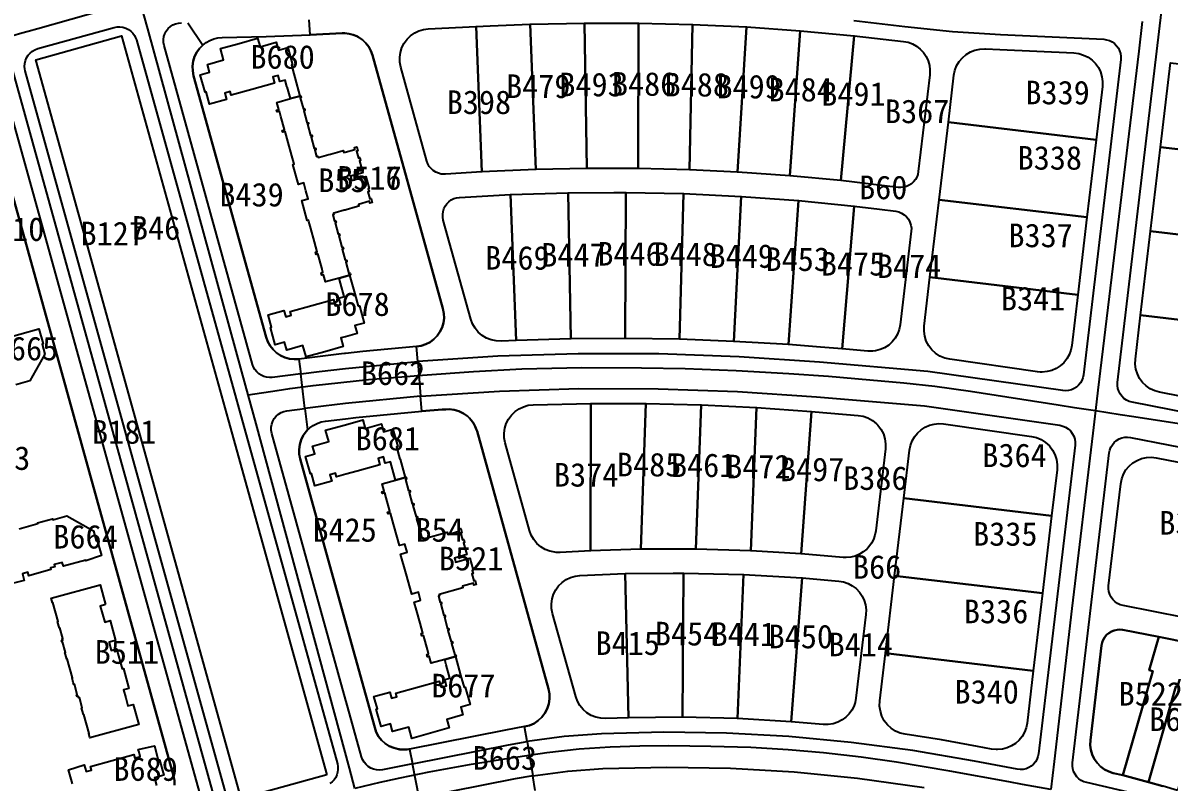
# Model space of a CAD drawing. Header units: metres. Extents: x 446275 to 447851, y 3131842 to 3133549.
# Drawn here: x 446872.9 to 447163.6, y 3132803 to 3132995.6 of the extents above; entities that cross this region are included whole.
import ezdxf

# ---------------------------------------------------------------- set-up
doc = ezdxf.new("R2010")
doc.units = ezdxf.units.M
for name, color, linetype in [('00_계획선-도로', 7, 'Continuous'), ('00_계획선-획지명', 7, 'Continuous'), ('00_계획선-획지선', 7, 'Continuous')]:
    doc.layers.add(name, color=color, linetype=linetype)

msp = doc.modelspace()

# ---------------------------------------------------------------- linework, layer by layer
at = {"layer": '00_계획선-도로'}
for points in [[(446902.76, 3133000.63), (446899.11, 3133000.14), (446897.33, 3132999.76), (446895.48, 3132999.36), (446893.42, 3132998.77), (446876.65, 3132994.04), (446874.26, 3132993.36), (446872.67, 3132992.93), (446868.03, 3132991.64)], [(446930.07, 3132901.23), (446928.46, 3132907.1), (446904.55, 3132994.1), (446902.76, 3133000.63)], [(447156.8, 3132995.89), (447155.89, 3132988.39), (447145.55, 3132902.4), (447144.93, 3132897.24)], [(446868.03, 3132991.64), (446869.51, 3132986.3), (446921.73, 3132797.77), (446923.28, 3132792.17)], [(446930.07, 3132901.23), (446937.36, 3132902.36), (446940.61, 3132902.8), (446946.5, 3132903.59), (446960.59, 3132905.14), (446974.29, 3132906.25), (446987.19, 3132907.11), (446999.47, 3132907.81), (447014.62, 3132908.13), (447029.78, 3132908.06), (447040.86, 3132907.94), (447053.8, 3132907.37), (447067.12, 3132906.66), (447077.25, 3132905.93), (447087.73, 3132905.04), (447096.34, 3132904.3), (447104.15, 3132903.4), (447113.27, 3132902.14), (447135.5, 3132898.7), (447139.61, 3132898.06), (447144.93, 3132897.24)], [(446957.11, 3132801.36), (446955.73, 3132806.51), (446932.07, 3132893.84), (446930.07, 3132901.23)], [(447144.93, 3132897.24), (447144.24, 3132891.48), (447138.96, 3132847.06), (447134.44, 3132808.22), (447133.62, 3132801.14)], [(447144.93, 3132897.24), (447151.17, 3132896.28), (447154.69, 3132895.74), (447169.49, 3132893.47), (447193.1, 3132888.23), (447211.68, 3132882.66), (447232.62, 3132874.69), (447251.94, 3132865.52), (447271.31, 3132855.14), (447290.91, 3132842.71), (447308.94, 3132829.83), (447327.12, 3132815.08), (447333.21, 3132809.94), (447339.91, 3132803.72), (447345.75, 3132797.15), (447351.64, 3132790.54), (447353.72, 3132788.06), (447357.73, 3132783.3), (447364.4, 3132775.61)], [(447133.62, 3132801.14), (447126.42, 3132802.4), (447122.99, 3132803.04), (447107.96, 3132805.8), (447094.51, 3132808.06), (447085.53, 3132809.33), (447075.96, 3132810.47), (447066.99, 3132811.22), (447057.5, 3132811.75), (447047.35, 3132812.08), (447036.73, 3132812.2), (447029.33, 3132812.12), (447021.85, 3132811.85), (447013.99, 3132811.39), (447005.82, 3132810.45), (446996.14, 3132809.03), (446986.07, 3132807.38), (446975.86, 3132805.56), (446968.49, 3132803.99), (446964.62, 3132803.17), (446963.44, 3132802.89), (446957.11, 3132801.36)]]:
    msp.add_lwpolyline(points, dxfattribs=at)
at = {"layer": '00_계획선-획지선'}
for points in [[(447184.79, 3132893.37), (447154.2, 3132899.36), (447153.47, 3132899.57), (447152.79, 3132899.89), (447152.16, 3132900.33), (447151.62, 3132900.86), (447151.18, 3132901.47), (447150.84, 3132902.15), (447150.61, 3132902.88), (447150.51, 3132903.63), (447150.54, 3132904.39), (447172.23, 3133087.47)], [(447083.61, 3132996.16), (447096.59, 3132994.68), (447108.68, 3132993.4), (447120.82, 3132992.61), (447147.02, 3132991.4), (447147.76, 3132991.31), (447148.48, 3132991.09), (447149.15, 3132990.76), (447149.76, 3132990.32), (447150.29, 3132989.79), (447150.73, 3132989.18), (447151.06, 3132988.51), (447151.28, 3132987.79), (447151.37, 3132987.05), (447151.34, 3132986.3), (447141.87, 3132906.29), (447141.73, 3132905.58), (447141.47, 3132904.9), (447141.11, 3132904.26), (447140.66, 3132903.7), (447140.12, 3132903.21), (447139.5, 3132902.81), (447138.84, 3132902.52), (447138.13, 3132902.33), (447137.41, 3132902.26), (447136.68, 3132902.31), (447102.44, 3132907.19), (447074.9, 3132909.53), (447054.56, 3132910.91), (447034.17, 3132911.62), (447013.77, 3132911.65), (446993.39, 3132911), (446973.03, 3132909.67), (446972.72, 3132913.47), (446973.93, 3132913.66), (446975.08, 3132914.05), (446976.16, 3132914.61), (446977.13, 3132915.34), (446977.98, 3132916.22), (446978.68, 3132917.22), (446979.21, 3132918.31), (446979.55, 3132919.48), (446979.71, 3132920.69), (446979.67, 3132921.9), (446979.44, 3132923.1), (446961.59, 3132987.37), (446961.19, 3132988.48), (446960.62, 3132989.51), (446959.89, 3132990.44), (446959.04, 3132991.26), (446958.06, 3132991.92), (446957.62, 3132992.16), (446956.64, 3132992.56), (446955.62, 3132992.82), (446954.57, 3132992.94), (446954.54, 3132992.94), (446954.51, 3132992.94), (446954.49, 3132992.94), (446953.87, 3132992.93), (446945.73, 3132992.53), (446945.54, 3132996.33)], [(446924.47, 3132799.83), (446873.49, 3132983.41), (446873.38, 3132983.95), (446873.33, 3132984.5), (446873.37, 3132985.25), (446873.54, 3132985.99), (446873.82, 3132986.7), (446874.22, 3132987.34), (446874.72, 3132987.91), (446875.31, 3132988.4), (446875.96, 3132988.77), (446876.68, 3132989.04), (446896.05, 3132994.42), (446896.79, 3132994.56), (446897.53, 3132994.58), (446898.27, 3132994.47), (446898.98, 3132994.25), (446899.65, 3132993.92), (446900.26, 3132993.48), (446900.78, 3132992.95), (446901.21, 3132992.34), (446901.48, 3132991.8), (446901.68, 3132991.24), (446952.66, 3132807.66), (446952.79, 3132806.96), (446952.82, 3132806.24), (446952.73, 3132805.53), (446952.53, 3132804.84), (446952.23, 3132804.19), (446951.83, 3132803.59), (446951.34, 3132803.07), (446950.78, 3132802.63)], [(446914.72, 3132995.6), (446918.5, 3132989.92), (446917.72, 3132989.11), (446917, 3132988.11), (446916.46, 3132987.01), (446916.11, 3132985.83), (446915.94, 3132984.61), (446915.98, 3132983.38), (446916.21, 3132982.18), (446934.63, 3132915.84), (446935.05, 3132914.71), (446935.63, 3132913.66), (446936.38, 3132912.71), (446937.26, 3132911.89), (446938.26, 3132911.23), (446939.36, 3132910.72), (446940.51, 3132910.4), (446941.71, 3132910.26), (446942.06, 3132910.26), (446942.9, 3132910.32), (446943.37, 3132906.54), (446936.13, 3132905.65), (446935.41, 3132905.61), (446934.69, 3132905.7), (446934, 3132905.89), (446933.34, 3132906.19), (446932.74, 3132906.59), (446932.21, 3132907.08), (446931.77, 3132907.65), (446931.42, 3132908.28), (446931.17, 3132908.96), (446908.71, 3132989.83), (446908.57, 3132990.58), (446908.56, 3132991.34), (446908.68, 3132992.1), (446908.92, 3132992.82), (446909.27, 3132993.5), (446909.74, 3132994.11), (446910.3, 3132994.63), (446910.94, 3132995.05), (446911.64, 3132995.35), (446912.38, 3132995.54), (446913.14, 3132995.6)], [(446867.49, 3132981.11), (446918.05, 3132799.05)], [(446864.36, 3132973.04), (446911.12, 3132804.63), (446911.36, 3132803.42), (446911.39, 3132802.19)], [(446911.39, 3132802.19), (446911.36, 3132803.42), (446911.12, 3132804.63), (446864.36, 3132973.04)], [(447184.3, 3132897.34), (447161.17, 3132901.88), (447159.95, 3132902.22), (447158.81, 3132902.76), (447157.78, 3132903.49), (447156.87, 3132904.37), (447156.13, 3132905.39), (447155.56, 3132906.52), (447155.19, 3132907.73), (447155.03, 3132908.99), (447155.07, 3132910.25), (447156.39, 3132921.42), (447194.86, 3132916.87)], [(446867.28, 3132915.27), (446876.97, 3132917.96), (446878.03, 3132914.15), (446877.76, 3132914.07), (446878.46, 3132911.55), (446878.46, 3132911.55), (446874.64, 3132904.8), (446871.09, 3132903.81)], [(447166.35, 3132796.62), (447154.63, 3132800.09), (447142.74, 3132802.88), (447142.01, 3132803.09), (447141.33, 3132803.41), (447140.72, 3132803.85), (447140.18, 3132804.38), (447139.74, 3132804.99), (447139.4, 3132805.67), (447139.18, 3132806.39), (447139.09, 3132807.14), (447139.11, 3132807.89), (447148.42, 3132886.48), (447148.57, 3132887.22), (447148.84, 3132887.92), (447149.22, 3132888.57), (447149.7, 3132889.15), (447150.27, 3132889.64), (447150.91, 3132890.03), (447151.61, 3132890.31), (447152.34, 3132890.47), (447153.09, 3132890.51), (447153.84, 3132890.43), (447182.5, 3132884.81)], [(446871.93, 3132867.24), (446876.68, 3132868.56), (446876.68, 3132868.56), (446876.62, 3132868.76), (446880.44, 3132869.82), (446880.52, 3132869.55), (446884.07, 3132870.53), (446890.81, 3132866.72), (446890.81, 3132866.72), (446891.52, 3132864.2), (446891.78, 3132864.27), (446892.84, 3132860.45), (446888.9, 3132859.15), (446888.84, 3132859.34), (446883.16, 3132857.76), (446882.88, 3132858.74), (446880.83, 3132858.17), (446880.98, 3132857.63), (446879.9, 3132857.33), (446880.02, 3132856.89), (446874.4, 3132855.33), (446874.15, 3132856.24), (446872.78, 3132855.86), (446873.26, 3132854.12), (446869.21, 3132853.15)], [(447168.92, 3132838.26), (447160.97, 3132839.82), (447151.89, 3132841.6), (447151.82, 3132841.61), (447151.8, 3132841.61), (447151.15, 3132841.68), (447150.4, 3132841.64), (447149.66, 3132841.48), (447148.96, 3132841.2), (447148.32, 3132840.81), (447147.75, 3132840.32), (447147.27, 3132839.74), (447146.89, 3132839.09), (447146.62, 3132838.39), (447146.47, 3132837.65), (447143.63, 3132813.62), (447143.58, 3132812.39), (447143.74, 3132811.16), (447144.08, 3132809.98), (447144.62, 3132808.87), (447145.33, 3132807.86), (447146.19, 3132806.98), (447147.19, 3132806.24), (447148.28, 3132805.68), (447149.46, 3132805.3), (447151.86, 3132804.73), (447158.34, 3132803.03), (447162.03, 3132801.97)], [(446885.47, 3132802.56), (446884.47, 3132806.16), (446888.44, 3132807.42), (446888.92, 3132805.69), (446890.29, 3132806.07), (446890.04, 3132806.97), (446895.55, 3132808.5), (446901.05, 3132810.03), (446901.3, 3132809.12), (446902.67, 3132809.5), (446902.36, 3132810.64), (446902.18, 3132811.29), (446906.24, 3132812.21), (446907.24, 3132808.61), (446907.24, 3132808.61), (446907.54, 3132808.69), (446908.63, 3132804.75), (446906.28, 3132804.1), (446906.83, 3132802.12)], [(447002.84, 3132800.85), (447002.21, 3132804.61), (447011.09, 3132805.8), (447020.02, 3132806.45), (447036.18, 3132806.81), (447052.34, 3132806.53), (447068.48, 3132805.59), (447084.57, 3132804), (447084.59, 3132804), (447101.47, 3132801.62)]]:
    msp.add_lwpolyline(points, dxfattribs=at)
for points in [[(446987.89, 3132994.63), (446989.31, 3132957.78), (446980.11, 3132957.18), (446979.75, 3132957.17), (446979.64, 3132957.17), (446978.98, 3132957.24), (446978.27, 3132957.42), (446977.6, 3132957.71), (446976.98, 3132958.11), (446976.44, 3132958.6), (446975.98, 3132959.18), (446975.62, 3132959.82), (446975.37, 3132960.52), (446968.75, 3132984.38), (446968.51, 3132985.61), (446968.48, 3132986.86), (446968.66, 3132988.1), (446969.04, 3132989.3), (446969.6, 3132990.42), (446970.35, 3132991.43), (446971.25, 3132992.3), (446972.28, 3132993.01), (446973.36, 3132993.53), (446974.51, 3132993.87), (446975.71, 3132994.02), (446987.89, 3132994.63)], [(446989.31, 3132957.78), (446987.89, 3132994.63), (446991.45, 3132994.81), (447001.59, 3132995.23), (447003.01, 3132958.39), (446989.31, 3132957.78)], [(447003.01, 3132958.39), (447001.59, 3132995.23), (447015.3, 3132995.52), (447015.94, 3132958.66), (447003.01, 3132958.39)], [(447015.94, 3132958.66), (447015.3, 3132995.52), (447029.01, 3132995.51), (447028.94, 3132958.63), (447015.94, 3132958.66)], [(447028.94, 3132958.63), (447029.01, 3132995.51), (447042.71, 3132995.18), (447041.93, 3132958.3), (447028.94, 3132958.63)], [(447041.93, 3132958.3), (447042.71, 3132995.18), (447056.4, 3132994.54), (447054.13, 3132957.72), (447041.93, 3132958.3)], [(447070.07, 3132993.58), (447067.42, 3132956.79), (447054.13, 3132957.72), (447056.4, 3132994.54), (447070.07, 3132993.58)], [(447067.42, 3132956.79), (447070.07, 3132993.58), (447083.71, 3132992.32), (447080.31, 3132955.58), (447067.42, 3132956.79)], [(446949.96, 3132804.86), (446928.23, 3132798.82), (446903.23, 3132888.86), (446876.19, 3132986.21), (446897.92, 3132992.25), (446924.95, 3132894.89), (446949.96, 3132804.86)], [(446918.5, 3132989.92), (446919.36, 3132990.58), (446920.31, 3132991.11), (446921.32, 3132991.5), (446922.38, 3132991.74), (446923.45, 3132991.83), (446934.6, 3132992.08), (446945.73, 3132992.53), (446953.87, 3132992.93), (446954.49, 3132992.94), (446954.51, 3132992.94), (446954.54, 3132992.94), (446954.57, 3132992.94), (446955.62, 3132992.82), (446956.64, 3132992.56), (446957.62, 3132992.16), (446958.06, 3132991.92), (446959.04, 3132991.26), (446959.89, 3132990.44), (446960.62, 3132989.51), (446961.19, 3132988.48), (446961.59, 3132987.37), (446979.44, 3132923.1), (446979.67, 3132921.9), (446979.71, 3132920.69), (446979.55, 3132919.48), (446979.21, 3132918.31), (446978.68, 3132917.22), (446977.98, 3132916.22), (446977.13, 3132915.34), (446976.16, 3132914.61), (446975.08, 3132914.05), (446973.93, 3132913.66), (446972.72, 3132913.47), (446959.16, 3132912.21), (446954.71, 3132911.73), (446954.47, 3132911.7), (446953.75, 3132911.62), (446947.61, 3132910.9), (446942.9, 3132910.32), (446942.06, 3132910.26), (446941.71, 3132910.26), (446940.51, 3132910.4), (446939.36, 3132910.72), (446938.26, 3132911.23), (446937.26, 3132911.89), (446936.38, 3132912.71), (446935.63, 3132913.66), (446935.05, 3132914.71), (446934.63, 3132915.84), (446916.21, 3132982.18), (446915.98, 3132983.38), (446915.94, 3132984.61), (446916.11, 3132985.83), (446916.46, 3132987.01), (446917, 3132988.11), (446917.72, 3132989.11), (446918.5, 3132989.92)], [(446933.05, 3132989.49), (446937.16, 3132990.64), (446937.71, 3132988.65), (446940.06, 3132989.31), (446941.28, 3132984.9), (446940.99, 3132984.82), (446941.85, 3132981.71), (446941.86, 3132981.69), (446943.15, 3132977.02), (446940.74, 3132976.35), (446939.91, 3132979.32), (446939.88, 3132979.42), (446939.43, 3132981.04), (446938.11, 3132980.68), (446937.67, 3132982.26), (446936.31, 3132981.88), (446936.75, 3132980.3), (446930.97, 3132978.69), (446925.72, 3132977.23), (446925.47, 3132978.14), (446924.09, 3132977.76), (446924.53, 3132976.17), (446920.27, 3132974.98), (446919.4, 3132978.09), (446919.11, 3132978.01), (446917.89, 3132982.41), (446920.24, 3132983.06), (446919.69, 3132985.05), (446923.8, 3132986.19), (446923, 3132989.05), (446927.72, 3132990.36), (446932.44, 3132991.67), (446933.05, 3132989.49)], [(447080.31, 3132955.58), (447083.71, 3132992.32), (447096.28, 3132990.88), (447097.44, 3132990.64), (447098.55, 3132990.23), (447099.58, 3132989.65), (447100.51, 3132988.91), (447101.32, 3132988.04), (447101.98, 3132987.04), (447102.48, 3132985.96), (447102.81, 3132984.8), (447102.95, 3132983.62), (447102.9, 3132982.42), (447099.99, 3132957.86), (447099.85, 3132957.15), (447099.6, 3132956.47), (447099.25, 3132955.84), (447098.8, 3132955.27), (447098.26, 3132954.79), (447097.66, 3132954.39), (447097, 3132954.09), (447096.3, 3132953.9), (447095.58, 3132953.83), (447094.86, 3132953.86), (447080.31, 3132955.58)], [(447109.02, 3132982.28), (447109.27, 3132983.51), (447109.72, 3132984.69), (447110.36, 3132985.77), (447111.17, 3132986.73), (447112.12, 3132987.55), (447113.2, 3132988.2), (447114.37, 3132988.67), (447115.59, 3132988.94), (447116.85, 3132989), (447117.03, 3132988.99), (447120.64, 3132988.8), (447139.48, 3132987.94), (447140.72, 3132987.78), (447141.92, 3132987.42), (447143.04, 3132986.86), (447144.06, 3132986.14), (447144.94, 3132985.25), (447145.67, 3132984.24), (447146.22, 3132983.12), (447146.58, 3132981.92), (447146.74, 3132980.68), (447146.7, 3132979.43), (447145.1, 3132965.95), (447107.62, 3132970.39), (447109.02, 3132982.28)], [(447199.92, 3132959.53), (447161.45, 3132964.09), (447163.97, 3132985.42), (447202.44, 3132980.86), (447199.92, 3132959.53)], [(446943.52, 3132976.64), (446943.23, 3132976.56), (446944.03, 3132973.68), (446944.32, 3132973.76), (446944.38, 3132973.54), (446944.45, 3132973.32), (446944.15, 3132973.24), (446944.95, 3132970.35), (446945.01, 3132970.13), (446945.31, 3132970.21), (446945.37, 3132969.99), (446945.08, 3132969.91), (446945.88, 3132967.02), (446946.17, 3132967.1), (446946.23, 3132966.88), (446946.29, 3132966.66), (446946, 3132966.58), (446946.81, 3132963.69), (446947.1, 3132963.78), (446947.16, 3132963.56), (446947.22, 3132963.33), (446946.92, 3132963.25), (446947.37, 3132961.66), (446947.66, 3132961.74), (446947.75, 3132961.43), (446948.14, 3132961.54), (446950.49, 3132962.19), (446950.93, 3132962.31), (446953.28, 3132962.96), (446954.15, 3132963.2), (446954.29, 3132962.68), (446954.6, 3132962.76), (446957.11, 3132963.46), (446956.97, 3132963.99), (446957.56, 3132964.15), (446957.84, 3132963.15), (446957.54, 3132963.07), (446958.03, 3132961.3), (446958.33, 3132961.39), (446958.53, 3132960.65), (446958.24, 3132960.57), (446959.08, 3132957.54), (446955.98, 3132956.68), (446956.13, 3132956.14), (446956.28, 3132955.6), (446959.91, 3132956.61), (446960.75, 3132953.58), (446960.51, 3132953.52), (446960.72, 3132952.77), (446960.42, 3132952.69), (446960.91, 3132950.93), (446961.21, 3132951.01), (446961.49, 3132949.99), (446960.93, 3132949.83), (446960.79, 3132950.32), (446957.98, 3132949.53), (446958.11, 3132949.07), (446957.2, 3132948.82), (446954.86, 3132948.17), (446954.63, 3132948.11), (446954.42, 3132948.05), (446952.07, 3132947.39), (446951.67, 3132947.29), (446951.76, 3132946.97), (446951.51, 3132946.9), (446951.96, 3132945.31), (446952.21, 3132945.38), (446952.27, 3132945.16), (446952.33, 3132944.94), (446952.08, 3132944.87), (446952.88, 3132941.98), (446953.13, 3132942.05), (446953.19, 3132941.83), (446953.25, 3132941.61), (446953.01, 3132941.54), (446953.81, 3132938.65), (446954.05, 3132938.72), (446954.11, 3132938.5), (446954.18, 3132938.28), (446953.88, 3132938.2), (446954.66, 3132935.42), (446954.69, 3132935.31), (446954.98, 3132935.39), (446955.04, 3132935.17), (446955.1, 3132934.95), (446954.81, 3132934.87), (446955.6, 3132931.99), (446955.61, 3132931.99), (446955.9, 3132932.07), (446956.02, 3132931.65), (446955.77, 3132931.58), (446955.72, 3132931.57), (446954.67, 3132931.28), (446953.08, 3132930.84), (446949.66, 3132929.89), (446949.16, 3132931.67), (446948.72, 3132931.55), (446948.56, 3132932.14), (446949, 3132932.26), (446948.68, 3132933.41), (446947.75, 3132936.74), (446947.69, 3132936.96), (446947.25, 3132936.83), (446947.09, 3132937.42), (446947.53, 3132937.54), (446946.83, 3132940.07), (446945.91, 3132943.39), (446945.4, 3132945.2), (446945.31, 3132945.53), (446945.02, 3132945.45), (446943.62, 3132950.5), (446945.26, 3132950.95), (446944.7, 3132952.97), (446944.14, 3132954.99), (446942.79, 3132954.62), (446941.38, 3132959.67), (446941.68, 3132959.75), (446941.59, 3132960.06), (446941.09, 3132961.87), (446940.17, 3132965.2), (446939.39, 3132968), (446938.8, 3132967.84), (446938.68, 3132968.28), (446939.26, 3132968.44), (446939.24, 3132968.52), (446938.32, 3132971.85), (446937.95, 3132973.17), (446937.36, 3132973), (446937.24, 3132973.45), (446937.83, 3132973.61), (446937.33, 3132975.4), (446940.74, 3132976.35), (446943.15, 3132977.02), (446943.16, 3132976.99), (446943.41, 3132977.06), (446943.52, 3132976.64)], [(446949, 3132932.26), (446948.68, 3132933.41), (446947.75, 3132936.74), (446947.69, 3132936.96), (446947.25, 3132936.83), (446947.09, 3132937.42), (446947.53, 3132937.54), (446946.83, 3132940.07), (446945.91, 3132943.39), (446945.4, 3132945.2), (446945.31, 3132945.53), (446945.02, 3132945.45), (446943.62, 3132950.5), (446945.26, 3132950.95), (446944.7, 3132952.97), (446944.14, 3132954.99), (446942.79, 3132954.62), (446941.38, 3132959.67), (446941.68, 3132959.75), (446941.59, 3132960.06), (446941.09, 3132961.87), (446940.17, 3132965.2), (446939.39, 3132968), (446938.8, 3132967.84), (446938.68, 3132968.28), (446939.26, 3132968.44), (446939.24, 3132968.52), (446938.32, 3132971.85), (446937.95, 3132973.17), (446937.36, 3132973), (446937.24, 3132973.45), (446937.83, 3132973.61), (446937.33, 3132975.4), (446940.74, 3132976.35), (446943.15, 3132977.02), (446943.16, 3132976.99), (446943.41, 3132977.06), (446943.52, 3132976.64), (446943.23, 3132976.56), (446944.03, 3132973.68), (446944.32, 3132973.76), (446944.38, 3132973.54), (446944.45, 3132973.32), (446944.15, 3132973.24), (446944.95, 3132970.35), (446945.01, 3132970.13), (446945.31, 3132970.21), (446945.37, 3132969.99), (446945.08, 3132969.91), (446945.88, 3132967.02), (446946.17, 3132967.1), (446946.23, 3132966.88), (446946.29, 3132966.66), (446946, 3132966.58), (446946.81, 3132963.69), (446947.1, 3132963.78), (446947.16, 3132963.56), (446947.22, 3132963.33), (446946.92, 3132963.25), (446947.37, 3132961.66), (446947.66, 3132961.74), (446947.75, 3132961.43), (446948.14, 3132961.54), (446950.49, 3132962.19), (446950.93, 3132962.31), (446953.28, 3132962.96), (446954.15, 3132963.2), (446954.29, 3132962.68), (446954.6, 3132962.76), (446957.11, 3132963.46), (446956.97, 3132963.99), (446957.56, 3132964.15), (446957.84, 3132963.15), (446957.54, 3132963.07), (446958.03, 3132961.3), (446958.33, 3132961.39), (446958.53, 3132960.65), (446958.24, 3132960.57), (446959.08, 3132957.54), (446955.98, 3132956.68), (446956.13, 3132956.14), (446956.28, 3132955.6), (446959.91, 3132956.61), (446960.75, 3132953.58), (446960.51, 3132953.52), (446960.72, 3132952.77), (446960.42, 3132952.69), (446960.91, 3132950.93), (446961.21, 3132951.01), (446961.49, 3132949.99), (446960.93, 3132949.83), (446960.79, 3132950.32), (446957.98, 3132949.53), (446958.11, 3132949.07), (446957.2, 3132948.82), (446954.86, 3132948.17), (446954.63, 3132948.11), (446954.42, 3132948.05), (446952.07, 3132947.39), (446951.67, 3132947.29), (446951.76, 3132946.97), (446951.51, 3132946.9), (446951.96, 3132945.31), (446952.21, 3132945.38), (446952.27, 3132945.16), (446952.33, 3132944.94), (446952.08, 3132944.87), (446952.88, 3132941.98), (446953.13, 3132942.05), (446953.19, 3132941.83), (446953.25, 3132941.61), (446953.01, 3132941.54), (446953.81, 3132938.65), (446954.05, 3132938.72), (446954.11, 3132938.5), (446954.18, 3132938.28), (446953.88, 3132938.2), (446954.66, 3132935.42), (446954.69, 3132935.31), (446954.98, 3132935.39), (446955.04, 3132935.17), (446955.1, 3132934.95), (446954.81, 3132934.87), (446955.6, 3132931.99), (446955.61, 3132931.99), (446955.9, 3132932.07), (446956.02, 3132931.65), (446955.77, 3132931.58), (446955.72, 3132931.57), (446954.67, 3132931.28), (446953.08, 3132930.84), (446949.66, 3132929.89), (446949.16, 3132931.67), (446948.72, 3132931.55), (446948.56, 3132932.14), (446949, 3132932.26)], [(447142.77, 3132946.28), (447105.29, 3132950.72), (447107.62, 3132970.39), (447145.1, 3132965.95), (447142.77, 3132946.28)], [(447197.39, 3132938.2), (447158.92, 3132942.76), (447161.45, 3132964.09), (447199.92, 3132959.53), (447197.39, 3132938.2)], [(446998.04, 3132915.02), (446996.53, 3132952.04), (447011.16, 3132952.5), (447011.84, 3132915.42), (446998.04, 3132915.02)], [(447011.84, 3132915.42), (447011.16, 3132952.5), (447022.74, 3132952.59), (447025.8, 3132952.57), (447025.65, 3132915.52), (447011.84, 3132915.42)], [(447039.46, 3132915.31), (447025.65, 3132915.52), (447025.8, 3132952.57), (447040.43, 3132952.26), (447039.46, 3132915.31)], [(446998.04, 3132915.02), (446994.21, 3132914.85), (446992.93, 3132914.9), (446991.67, 3132915.16), (446990.48, 3132915.63), (446989.38, 3132916.29), (446988.41, 3132917.12), (446987.6, 3132918.11), (446986.96, 3132919.22), (446986.51, 3132920.42), (446979.53, 3132945.54), (446979.4, 3132946.26), (446979.37, 3132947), (446979.47, 3132947.73), (446979.68, 3132948.43), (446980.01, 3132949.09), (446980.43, 3132949.69), (446980.95, 3132950.22), (446981.54, 3132950.65), (446982.2, 3132950.99), (446982.9, 3132951.21), (446983.63, 3132951.32), (446996.53, 3132952.04), (446998.04, 3132915.02)], [(447039.46, 3132915.31), (447040.43, 3132952.26), (447055.05, 3132951.57), (447053.25, 3132914.79), (447039.46, 3132915.31)], [(447055.05, 3132951.57), (447069.64, 3132950.49), (447067.04, 3132913.96), (447053.25, 3132914.79), (447055.05, 3132951.57)], [(447075.23, 3132913.32), (447067.04, 3132913.96), (447069.64, 3132950.49), (447083.74, 3132949.08), (447083.73, 3132949), (447080.67, 3132912.86), (447075.23, 3132913.32)], [(447140.44, 3132926.61), (447102.96, 3132931.05), (447105.29, 3132950.72), (447142.77, 3132946.28), (447140.44, 3132926.61)], [(447087.58, 3132912.29), (447087.2, 3132912.31), (447087.19, 3132912.31), (447080.67, 3132912.86), (447083.73, 3132949), (447083.74, 3132949.08), (447090.17, 3132948.32), (447094.26, 3132947.8), (447095.03, 3132947.62), (447095.76, 3132947.32), (447096.43, 3132946.9), (447097.02, 3132946.37), (447097.5, 3132945.75), (447097.87, 3132945.05), (447098.12, 3132944.3), (447098.23, 3132943.52), (447098.2, 3132942.73), (447095.39, 3132919), (447095.17, 3132917.8), (447094.76, 3132916.66), (447094.16, 3132915.59), (447093.4, 3132914.64), (447092.49, 3132913.82), (447091.46, 3132913.17), (447090.34, 3132912.69), (447089.15, 3132912.4), (447088.43, 3132912.31), (447087.92, 3132912.28), (447087.58, 3132912.29)], [(447194.86, 3132916.87), (447156.39, 3132921.42), (447158.92, 3132942.76), (447197.39, 3132938.2), (447194.86, 3132916.87)], [(446957.95, 3132923.75), (446958.24, 3132923.84), (446959.46, 3132919.43), (446957.11, 3132918.78), (446957.66, 3132916.8), (446954.7, 3132915.98), (446953.55, 3132915.66), (446954.16, 3132913.48), (446949.44, 3132912.17), (446944.72, 3132910.86), (446943.92, 3132913.72), (446939.81, 3132912.58), (446939.26, 3132914.56), (446936.91, 3132913.91), (446935.69, 3132918.31), (446935.98, 3132918.39), (446935.11, 3132921.52), (446939.12, 3132922.64), (446939.57, 3132921.05), (446940.94, 3132921.43), (446940.68, 3132922.33), (446946.19, 3132923.86), (446951.69, 3132925.39), (446952.14, 3132923.8), (446953.51, 3132924.18), (446953.06, 3132925.77), (446954.39, 3132926.14), (446953.45, 3132929.52), (446953.08, 3132930.84), (446954.67, 3132931.28), (446955.72, 3132931.57), (446955.77, 3132931.58), (446957.08, 3132926.89), (446957.95, 3132923.75)], [(447140.44, 3132926.61), (447138.91, 3132913.72), (447138.67, 3132912.52), (447138.25, 3132911.38), (447137.65, 3132910.33), (447136.89, 3132909.38), (447135.98, 3132908.57), (447134.96, 3132907.91), (447133.85, 3132907.42), (447132.67, 3132907.11), (447131.44, 3132907), (447130.9, 3132907.01), (447130.27, 3132907.07), (447107.98, 3132910.26), (447106.71, 3132910.55), (447105.5, 3132911.06), (447104.4, 3132911.77), (447103.44, 3132912.66), (447102.64, 3132913.69), (447102.03, 3132914.85), (447101.63, 3132916.09), (447101.45, 3132917.39), (447101.49, 3132918.69), (447102.96, 3132931.05), (447140.44, 3132926.61)], [(446973.39, 3132905.27), (446973.76, 3132900.87), (446954.74, 3132899.01), (446949.16, 3132898.35), (446944.45, 3132897.77), (446943.91, 3132902.15), (446943.37, 3132906.54), (446948.08, 3132907.12), (446954.72, 3132907.9), (446973.03, 3132909.67), (446973.39, 3132905.27)], [(446988.09, 3132891.98), (446987.97, 3132892.35), (446987.97, 3132892.36), (446987.62, 3132893.22), (446987.17, 3132894.03), (446986.63, 3132894.78), (446986.62, 3132894.79), (446986.58, 3132894.84), (446986.13, 3132895.33), (446985.64, 3132895.78), (446984.61, 3132896.51), (446983.48, 3132897.06), (446982.26, 3132897.41), (446981.01, 3132897.56), (446980.2, 3132897.54), (446979.21, 3132897.47), (446974.07, 3132897.07), (446973.76, 3132900.87), (446993.82, 3132902.17), (447013.91, 3132902.81), (447034.01, 3132902.78), (447054.1, 3132902.09), (447074.16, 3132900.72), (447101.57, 3132898.4), (447135.86, 3132893.5), (447136.63, 3132893.32), (447137.35, 3132893.02), (447138.01, 3132892.59), (447138.59, 3132892.06), (447139.06, 3132891.44), (447139.43, 3132890.74), (447139.67, 3132890), (447139.78, 3132889.22), (447139.75, 3132888.44), (447130.49, 3132810.22), (447130.34, 3132809.48), (447130.07, 3132808.78), (447129.7, 3132808.14), (447129.22, 3132807.56), (447128.65, 3132807.07), (447128.01, 3132806.68), (447127.32, 3132806.39), (447126.59, 3132806.23), (447125.84, 3132806.19), (447125.09, 3132806.27), (447114.25, 3132808.34), (447098.64, 3132811.01), (447082.93, 3132813.09), (447067.15, 3132814.55), (447051.33, 3132815.4), (447035.48, 3132815.65), (447019.64, 3132815.28), (447010.17, 3132814.59), (447000.77, 3132813.32), (447000.14, 3132817.08), (447001.38, 3132817.39), (447002.55, 3132817.91), (447003.61, 3132818.61), (447004.55, 3132819.48), (447005.32, 3132820.5), (447005.91, 3132821.63), (447006.31, 3132822.84), (447006.5, 3132824.1), (447006.47, 3132825.38), (447006.24, 3132826.63), (446988.09, 3132891.98)], [(446970.79, 3132811.36), (446970.94, 3132811.39), (446971.68, 3132807.65), (446964.1, 3132806.15), (446963.35, 3132806.07), (446962.59, 3132806.11), (446961.85, 3132806.28), (446961.15, 3132806.56), (446960.5, 3132806.96), (446959.93, 3132807.46), (446959.45, 3132808.05), (446959.07, 3132808.7), (446958.81, 3132809.42), (446954.9, 3132823.49), (446954.84, 3132823.7), (446936.03, 3132891.46), (446935.89, 3132892.23), (446935.88, 3132893.02), (446936, 3132893.79), (446936.26, 3132894.53), (446936.64, 3132895.21), (446937.13, 3132895.82), (446937.72, 3132896.34), (446938.38, 3132896.75), (446939.11, 3132897.04), (446939.88, 3132897.2), (446944.45, 3132897.77), (446945.12, 3132892.35), (446944.71, 3132891.9), (446944, 3132890.9), (446943.46, 3132889.8), (446943.1, 3132888.62), (446942.94, 3132887.4), (446942.97, 3132886.17), (446943.21, 3132884.97), (446954.86, 3132843), (446962.13, 3132816.82), (446962.54, 3132815.67), (446963.13, 3132814.6), (446963.89, 3132813.64), (446964.8, 3132812.81), (446965.83, 3132812.15), (446966.96, 3132811.66), (446968.15, 3132811.36), (446968.34, 3132811.33), (446968.36, 3132811.33), (446968.4, 3132811.32), (446968.43, 3132811.32), (446968.46, 3132811.31), (446969.21, 3132811.25), (446969.56, 3132811.25), (446969.8, 3132811.26), (446969.83, 3132811.26), (446969.96, 3132811.26), (446969.98, 3132811.26), (446970.02, 3132811.27), (446970.05, 3132811.27), (446970.12, 3132811.27), (446970.2, 3132811.28), (446970.24, 3132811.29), (446970.36, 3132811.3), (446970.79, 3132811.36)], [(446969.56, 3132811.25), (446969.21, 3132811.25), (446968.46, 3132811.31), (446968.43, 3132811.32), (446968.4, 3132811.32), (446968.36, 3132811.33), (446968.34, 3132811.33), (446968.15, 3132811.36), (446966.96, 3132811.66), (446965.83, 3132812.15), (446964.8, 3132812.81), (446963.89, 3132813.64), (446963.13, 3132814.6), (446962.54, 3132815.67), (446962.13, 3132816.82), (446954.86, 3132843), (446943.21, 3132884.97), (446942.97, 3132886.17), (446942.94, 3132887.4), (446943.1, 3132888.62), (446943.46, 3132889.8), (446944, 3132890.9), (446944.71, 3132891.9), (446945.12, 3132892.35), (446945.32, 3132892.55), (446945.65, 3132892.84), (446946.54, 3132893.48), (446947.51, 3132893.99), (446948.54, 3132894.35), (446949.61, 3132894.57), (446954.75, 3132895.17), (446957.34, 3132895.47), (446974.07, 3132897.07), (446979.21, 3132897.47), (446980.2, 3132897.54), (446981.01, 3132897.56), (446982.26, 3132897.41), (446983.48, 3132897.06), (446984.61, 3132896.51), (446985.64, 3132895.78), (446986.13, 3132895.33), (446986.58, 3132894.84), (446986.62, 3132894.79), (446986.63, 3132894.78), (446987.17, 3132894.03), (446987.62, 3132893.22), (446987.97, 3132892.36), (446987.97, 3132892.35), (446988.09, 3132891.98), (447006.24, 3132826.63), (447006.47, 3132825.38), (447006.5, 3132824.1), (447006.31, 3132822.84), (447005.91, 3132821.63), (447005.32, 3132820.5), (447004.55, 3132819.48), (447003.61, 3132818.61), (447002.55, 3132817.91), (447001.38, 3132817.39), (447000.14, 3132817.08), (446995.33, 3132816.21), (446970.94, 3132811.39), (446970.79, 3132811.36), (446970.36, 3132811.3), (446970.24, 3132811.29), (446970.2, 3132811.28), (446970.12, 3132811.27), (446970.05, 3132811.27), (446970.02, 3132811.27), (446969.98, 3132811.26), (446969.96, 3132811.26), (446969.83, 3132811.26), (446969.8, 3132811.26), (446969.56, 3132811.25)], [(446994.99, 3132890.29), (446994.96, 3132891.55), (446995.13, 3132892.79), (446995.51, 3132893.98), (446996.08, 3132895.1), (446996.82, 3132896.11), (446997.72, 3132896.98), (446998.75, 3132897.7), (446999.87, 3132898.23), (447001.07, 3132898.57), (447002.3, 3132898.71), (447016.93, 3132899.04), (447016.86, 3132861.67), (447009.2, 3132861.27), (447008.82, 3132861.25), (447008.78, 3132861.25), (447008.73, 3132861.25), (447008.61, 3132861.25), (447008.14, 3132861.28), (447008.12, 3132861.28), (447008.11, 3132861.28), (447007.78, 3132861.31), (447006.53, 3132861.57), (447005.34, 3132862.04), (447004.24, 3132862.7), (447003.27, 3132863.53), (447002.46, 3132864.52), (447001.83, 3132865.63), (447001.4, 3132866.83), (446995.22, 3132889.06), (446994.99, 3132890.29)], [(447016.86, 3132861.67), (447016.93, 3132899.04), (447030.93, 3132899.02), (447029.59, 3132862.06), (447016.86, 3132861.67)], [(447043.61, 3132862.07), (447029.59, 3132862.06), (447030.93, 3132899.02), (447044.95, 3132898.68), (447043.61, 3132862.07)], [(447043.61, 3132862.07), (447044.95, 3132898.68), (447058.95, 3132898), (447057.56, 3132861.66), (447043.61, 3132862.07)], [(447072.91, 3132897), (447070.25, 3132860.91), (447057.56, 3132861.66), (447058.95, 3132898), (447072.91, 3132897)], [(446959.72, 3132892.7), (446963.83, 3132893.86), (446964.38, 3132891.88), (446966.73, 3132892.53), (446967.97, 3132888.13), (446967.67, 3132888.05), (446968.54, 3132884.95), (446968.55, 3132884.92), (446969.86, 3132880.25), (446967.44, 3132879.57), (446966.13, 3132884.27), (446964.81, 3132883.9), (446964.36, 3132885.48), (446963, 3132885.1), (446963.44, 3132883.52), (446957.66, 3132881.89), (446954.78, 3132881.08), (446952.43, 3132880.42), (446952.17, 3132881.33), (446950.79, 3132880.95), (446951.24, 3132879.36), (446946.97, 3132878.16), (446946.1, 3132881.27), (446945.81, 3132881.18), (446944.58, 3132885.58), (446946.92, 3132886.24), (446946.37, 3132888.22), (446950.48, 3132889.37), (446949.68, 3132892.23), (446954.39, 3132893.56), (446954.75, 3132893.66), (446959.11, 3132894.88), (446959.72, 3132892.7)], [(447088.99, 3132865.62), (447088.63, 3132864.57), (447088.12, 3132863.59), (447087.47, 3132862.7), (447087.02, 3132862.21), (447086.93, 3132862.12), (447086.04, 3132861.38), (447085.05, 3132860.79), (447083.99, 3132860.35), (447082.87, 3132860.08), (447081.72, 3132859.98), (447080.9, 3132860.01), (447070.25, 3132860.91), (447072.91, 3132897), (447073.84, 3132896.93), (447084.74, 3132896), (447086.02, 3132895.79), (447087.23, 3132895.36), (447088.36, 3132894.73), (447089.37, 3132893.91), (447089.39, 3132893.89), (447089.73, 3132893.54), (447090.52, 3132892.51), (447091.13, 3132891.35), (447091.52, 3132890.11), (447091.71, 3132888.82), (447091.66, 3132887.52), (447089.2, 3132866.7), (447088.99, 3132865.62)], [(447097.76, 3132887.22), (447098, 3132888.41), (447098.43, 3132889.54), (447099.03, 3132890.6), (447099.79, 3132891.55), (447100.69, 3132892.36), (447101.7, 3132893.02), (447102.81, 3132893.51), (447103.99, 3132893.82), (447105.2, 3132893.94), (447106.41, 3132893.86), (447128.7, 3132890.68), (447129.97, 3132890.38), (447131.18, 3132889.87), (447132.28, 3132889.16), (447133.24, 3132888.28), (447134.04, 3132887.24), (447134.64, 3132886.08), (447135.04, 3132884.84), (447135.23, 3132883.55), (447135.18, 3132882.24), (447133.8, 3132870.57), (447096.32, 3132875.01), (447097.76, 3132887.22)], [(447151.33, 3132878.69), (447151.58, 3132879.92), (447152.03, 3132881.09), (447152.66, 3132882.17), (447153.46, 3132883.13), (447154.41, 3132883.95), (447155.48, 3132884.6), (447156.64, 3132885.07), (447157.87, 3132885.34), (447159.12, 3132885.41), (447160.36, 3132885.27), (447176.46, 3132882.11), (447167.33, 3132844.78), (447151.93, 3132847.8), (447151.2, 3132848.01), (447150.51, 3132848.33), (447149.89, 3132848.77), (447149.35, 3132849.3), (447148.9, 3132849.91), (447148.56, 3132850.59), (447148.34, 3132851.31), (447148.24, 3132852.06), (447148.27, 3132852.82), (447151.33, 3132878.69)], [(446970.74, 3132876.91), (446971.04, 3132876.99), (446971.1, 3132876.78), (446971.16, 3132876.56), (446970.87, 3132876.47), (446971.67, 3132873.59), (446971.67, 3132873.59), (446971.97, 3132873.67), (446972.03, 3132873.45), (446972.09, 3132873.23), (446971.8, 3132873.15), (446972.61, 3132870.26), (446972.9, 3132870.34), (446972.96, 3132870.12), (446973.02, 3132869.9), (446972.73, 3132869.82), (446973.54, 3132866.94), (446973.83, 3132867.02), (446973.89, 3132866.8), (446973.95, 3132866.58), (446973.66, 3132866.5), (446974.11, 3132864.91), (446974.4, 3132864.99), (446974.49, 3132864.67), (446980.52, 3132866.36), (446980.67, 3132865.84), (446983.49, 3132866.62), (446983.34, 3132867.15), (446983.94, 3132867.31), (446984.21, 3132866.31), (446983.92, 3132866.23), (446984.41, 3132864.47), (446984.7, 3132864.55), (446984.91, 3132863.81), (446984.61, 3132863.73), (446985.46, 3132860.7), (446982.35, 3132859.84), (446982.5, 3132859.3), (446982.65, 3132858.77), (446986.28, 3132859.77), (446987.13, 3132856.74), (446986.89, 3132856.68), (446987.09, 3132855.93), (446986.8, 3132855.85), (446987.29, 3132854.09), (446987.58, 3132854.17), (446987.87, 3132853.15), (446987.31, 3132852.99), (446987.17, 3132853.48), (446984.36, 3132852.69), (446984.48, 3132852.25), (446978.45, 3132850.56), (446978.54, 3132850.22), (446978.29, 3132850.15), (446978.74, 3132848.56), (446978.99, 3132848.63), (446979.05, 3132848.41), (446979.11, 3132848.19), (446978.86, 3132848.12), (446979.67, 3132845.24), (446979.92, 3132845.31), (446979.98, 3132845.09), (446980.04, 3132844.87), (446979.8, 3132844.8), (446980.61, 3132841.92), (446980.85, 3132841.98), (446980.91, 3132841.76), (446980.97, 3132841.54), (446980.68, 3132841.46), (446981.49, 3132838.58), (446981.78, 3132838.66), (446981.84, 3132838.44), (446981.91, 3132838.22), (446981.61, 3132838.14), (446982.42, 3132835.25), (446982.71, 3132835.33), (446982.83, 3132834.92), (446982.59, 3132834.85), (446979.9, 3132834.1), (446976.47, 3132833.14), (446975.97, 3132834.92), (446975.53, 3132834.8), (446975.37, 3132835.38), (446975.81, 3132835.51), (446975.49, 3132836.66), (446974.55, 3132839.98), (446974.49, 3132840.2), (446974.05, 3132840.08), (446973.89, 3132840.67), (446974.33, 3132840.79), (446973.62, 3132843.31), (446972.69, 3132846.63), (446972.13, 3132848.64), (446973.76, 3132849.14), (446973.2, 3132851.16), (446971.55, 3132850.7), (446970.11, 3132855.83), (446968.71, 3132860.85), (446970.35, 3132861.31), (446969.77, 3132863.36), (446968.42, 3132862.98), (446967.83, 3132865.1), (446966.9, 3132868.43), (446966.11, 3132871.23), (446965.53, 3132871.06), (446965.4, 3132871.5), (446965.99, 3132871.67), (446965.97, 3132871.75), (446965.03, 3132875.07), (446964.66, 3132876.39), (446964.08, 3132876.23), (446963.95, 3132876.67), (446964.54, 3132876.83), (446964.04, 3132878.62), (446967.44, 3132879.57), (446969.86, 3132880.25), (446970.1, 3132880.32), (446970.23, 3132879.88), (446969.93, 3132879.8), (446970.74, 3132876.91)], [(447131.47, 3132850.9), (447093.99, 3132855.34), (447096.32, 3132875.01), (447133.8, 3132870.57), (447131.47, 3132850.9)], [(447026.48, 3132819.32), (447020.73, 3132819.14), (447019.46, 3132819.19), (447018.22, 3132819.46), (447017.03, 3132819.93), (447015.95, 3132820.6), (447014.98, 3132821.43), (447014.17, 3132822.41), (447013.54, 3132823.52), (447013.1, 3132824.71), (447007.24, 3132845.8), (447007, 3132847.01), (447006.97, 3132848.25), (447007.14, 3132849.48), (447007.5, 3132850.66), (447008.06, 3132851.77), (447008.78, 3132852.78), (447009.66, 3132853.65), (447010.67, 3132854.37), (447011.78, 3132854.92), (447012.96, 3132855.28), (447014.19, 3132855.44), (447025.62, 3132855.88), (447026.48, 3132819.32)], [(447025.62, 3132855.88), (447037.85, 3132856.02), (447039.07, 3132856.02), (447040.41, 3132856.01), (447040.43, 3132856.01), (447040.18, 3132819.45), (447026.48, 3132819.32), (447025.62, 3132855.88)], [(447054.11, 3132819.11), (447040.18, 3132819.45), (447040.43, 3132856.01), (447055.64, 3132855.64), (447054.11, 3132819.11)], [(447055.64, 3132855.64), (447070.57, 3132854.78), (447067.79, 3132818.32), (447054.11, 3132819.11), (447055.64, 3132855.64)], [(447067.79, 3132818.32), (447070.57, 3132854.78), (447079.85, 3132853.99), (447081.04, 3132853.78), (447082.19, 3132853.38), (447083.25, 3132852.81), (447084.22, 3132852.07), (447085.05, 3132851.19), (447085.74, 3132850.19), (447086.25, 3132849.09), (447086.59, 3132847.93), (447086.74, 3132846.73), (447086.69, 3132845.51), (447084.18, 3132824.33), (447083.97, 3132823.24), (447083.61, 3132822.2), (447083.1, 3132821.22), (447082.45, 3132820.33), (447081.65, 3132819.51), (447080.66, 3132818.77), (447079.55, 3132818.19), (447078.37, 3132817.81), (447077.14, 3132817.62), (447075.9, 3132817.64), (447067.79, 3132818.32)], [(447129.14, 3132831.23), (447091.66, 3132835.67), (447093.99, 3132855.34), (447131.47, 3132850.9), (447129.14, 3132831.23)], [(446893.87, 3132848.04), (446892.52, 3132847.66), (446893.09, 3132845.63), (446893.65, 3132843.6), (446895, 3132843.97), (446896.4, 3132838.94), (446894.75, 3132838.49), (446895.33, 3132836.42), (446896.67, 3132836.79), (446898.09, 3132831.71), (446898.38, 3132831.79), (446899.78, 3132826.76), (446898.43, 3132826.38), (446899, 3132824.35), (446899.56, 3132822.32), (446900.91, 3132822.68), (446902.31, 3132817.65), (446889.9, 3132814.21), (446889.59, 3132815.33), (446889.74, 3132815.37), (446888.4, 3132820.17), (446888.26, 3132820.13), (446887.94, 3132821.28), (446887.8, 3132821.77), (446887.95, 3132821.81), (446887.22, 3132824.45), (446887.07, 3132824.41), (446886.95, 3132824.82), (446886.66, 3132824.74), (446886.54, 3132825.16), (446886.69, 3132825.2), (446885.96, 3132827.84), (446885.81, 3132827.8), (446885.68, 3132828.26), (446885.36, 3132829.44), (446885.5, 3132829.48), (446884.17, 3132834.28), (446884.02, 3132834.23), (446883.71, 3132835.36), (446883.7, 3132835.41), (446883.57, 3132835.87), (446883.72, 3132835.91), (446882.98, 3132838.56), (446882.84, 3132838.52), (446882.72, 3132838.93), (446883.01, 3132839.01), (446882.9, 3132839.43), (446883.04, 3132839.47), (446882.31, 3132842.11), (446882.16, 3132842.07), (446882.03, 3132842.56), (446881.71, 3132843.71), (446881.86, 3132843.75), (446880.52, 3132848.55), (446880.38, 3132848.51), (446880.06, 3132849.63), (446892.47, 3132853.08), (446893.87, 3132848.04)], [(447158.57, 3132831.44), (447159.44, 3132831.18), (447151.86, 3132804.73), (447149.46, 3132805.3), (447148.28, 3132805.68), (447147.19, 3132806.24), (447146.19, 3132806.98), (447145.33, 3132807.86), (447144.62, 3132808.87), (447144.08, 3132809.98), (447143.74, 3132811.16), (447143.58, 3132812.39), (447143.63, 3132813.62), (447146.47, 3132837.65), (447146.62, 3132838.39), (447146.89, 3132839.09), (447147.27, 3132839.74), (447147.75, 3132840.32), (447148.32, 3132840.81), (447148.96, 3132841.2), (447149.66, 3132841.48), (447150.4, 3132841.64), (447151.15, 3132841.68), (447151.8, 3132841.61), (447151.82, 3132841.61), (447151.89, 3132841.6), (447160.97, 3132839.82), (447158.57, 3132831.44)], [(447160.97, 3132839.82), (447168.92, 3132838.26), (447165.74, 3132827.16), (447165.3, 3132827.29), (447158.34, 3132803.03), (447151.86, 3132804.73), (447159.44, 3132831.18), (447158.57, 3132831.44), (447160.97, 3132839.82)], [(447165.7, 3132800.84), (447162.07, 3132801.96), (447162.03, 3132801.97), (447158.34, 3132803.03), (447165.3, 3132827.29), (447165.74, 3132827.16), (447168.92, 3132838.26), (447175.28, 3132837.01), (447177.07, 3132836.65), (447177.06, 3132836.61), (447165.7, 3132800.84)], [(446984.78, 3132827.03), (446985.07, 3132827.11), (446986.31, 3132822.71), (446983.96, 3132822.05), (446984.51, 3132820.07), (446980.41, 3132818.92), (446981.02, 3132816.74), (446976.3, 3132815.42), (446971.58, 3132814.1), (446970.78, 3132816.96), (446966.67, 3132815.81), (446966.12, 3132817.79), (446963.77, 3132817.13), (446962.53, 3132821.53), (446962.83, 3132821.61), (446961.95, 3132824.74), (446965.96, 3132825.86), (446966.41, 3132824.27), (446967.78, 3132824.66), (446967.52, 3132825.56), (446973.02, 3132827.11), (446978.52, 3132828.65), (446978.97, 3132827.06), (446980.34, 3132827.44), (446979.89, 3132829.03), (446981.21, 3132829.4), (446980.27, 3132832.78), (446979.9, 3132834.1), (446982.59, 3132834.85), (446983.9, 3132830.16), (446984.78, 3132827.03)], [(447129.14, 3132831.23), (447127.57, 3132817.98), (447127.33, 3132816.78), (447126.91, 3132815.64), (447126.31, 3132814.59), (447125.55, 3132813.64), (447124.64, 3132812.83), (447123.62, 3132812.17), (447122.51, 3132811.68), (447121.33, 3132811.37), (447120.1, 3132811.25), (447119.75, 3132811.26), (447118.58, 3132811.39), (447114.97, 3132812.08), (447105.85, 3132813.72), (447096.7, 3132815.15), (447095.43, 3132815.45), (447094.23, 3132815.96), (447093.13, 3132816.67), (447092.17, 3132817.55), (447091.37, 3132818.59), (447090.77, 3132819.75), (447090.37, 3132820.99), (447090.19, 3132822.28), (447090.23, 3132823.59), (447091.66, 3132835.67), (447129.14, 3132831.23)], [(447000.77, 3132813.32), (447002.21, 3132804.61), (446997.78, 3132803.8), (446973.39, 3132798.98), (446971.68, 3132807.65), (446996.07, 3132812.47), (447000.77, 3132813.32)]]:
    msp.add_lwpolyline(points, close=True, dxfattribs=at)

# ---------------------------------------------------------------- texts
at = {"layer": '00_계획선-획지명'}
for s, p in [('B680', (446930.61, 3132983.94)), ('B479', (446995.45, 3132976.51)), ('B493', (447008.96, 3132976.94)), ('B486', (447022.3, 3132977.08)), ('B488', (447035.65, 3132976.9)), ('B499', (447048.8, 3132976.42)), ('B484', (447062.01, 3132975.65)), ('B491', (447075.38, 3132974.55)), ('B339', (447127.16, 3132974.91)), ('B398', (446980.4, 3132972.45)), ('B367', (447091.55, 3132970.14)), ('B338', (447125.19, 3132958.34)), ('B55', (446947.83, 3132952.64)), ('B516', (446952.61, 3132953.24)), ('B517', (446952.61, 3132953.24)), ('B60', (447084.99, 3132950.85)), ('B439', (446922.73, 3132949.01)), ('B510', (446862.02, 3132940.26)), ('B127', (446887.52, 3132939.15)), ('B46', (446900.57, 3132940.55)), ('B337', (447122.86, 3132938.67)), ('B469', (446990.16, 3132932.98)), ('B447', (447004.39, 3132933.73)), ('B446', (447018.61, 3132934.01)), ('B448', (447032.84, 3132933.89)), ('B449', (447047.05, 3132933.44)), ('B453', (447061.25, 3132932.64)), ('B475', (447075.27, 3132931.48)), ('B474', (447089.5, 3132930.87)), ('B678', (446949.61, 3132921.24)), ('B341', (447120.97, 3132922.65)), ('B665', (446865.54, 3132909.99)), ('B662', (446958.62, 3132903.71)), ('B181', (446890.43, 3132888.83)), ('B681', (446957.3, 3132887.15)), ('B364', (447116.23, 3132882.89)), ('B23', (446862.53, 3132882.19)), ('B485', (447023.58, 3132880.54)), ('B461', (447037.27, 3132880.37)), ('B472', (447051.27, 3132880.04)), ('B374', (447007.6, 3132877.95)), ('B497', (447064.92, 3132879.33)), ('B386', (447080.94, 3132877.11)), ('B300', (447161.13, 3132865.76)), ('B664', (446880.62, 3132862.25)), ('B425', (446946.34, 3132863.98)), ('B54', (446972.45, 3132863.98)), ('B335', (447113.9, 3132862.96)), ('B521', (446978.44, 3132856.71)), ('B66', (447083.43, 3132854.58)), ('B336', (447111.57, 3132843.29)), ('B454', (447033.18, 3132837.66)), ('B441', (447047.59, 3132837.54)), ('B450', (447062.04, 3132836.94)), ('B415', (447018.14, 3132835.25)), ('B414', (447077.25, 3132834.92)), ('B511', (446891.12, 3132833.01)), ('B677', (446976.45, 3132824.47)), ('B340', (447109.18, 3132822.93)), ('B522', (447150.8, 3132822.4)), ('B668', (447158.56, 3132815.95)), ('B663', (446986.97, 3132806.13)), ('B689', (446895.87, 3132803.33))]:
    msp.add_text(s, height=6, dxfattribs=at).set_placement(p)

doc.saveas('drawing.dxf')
